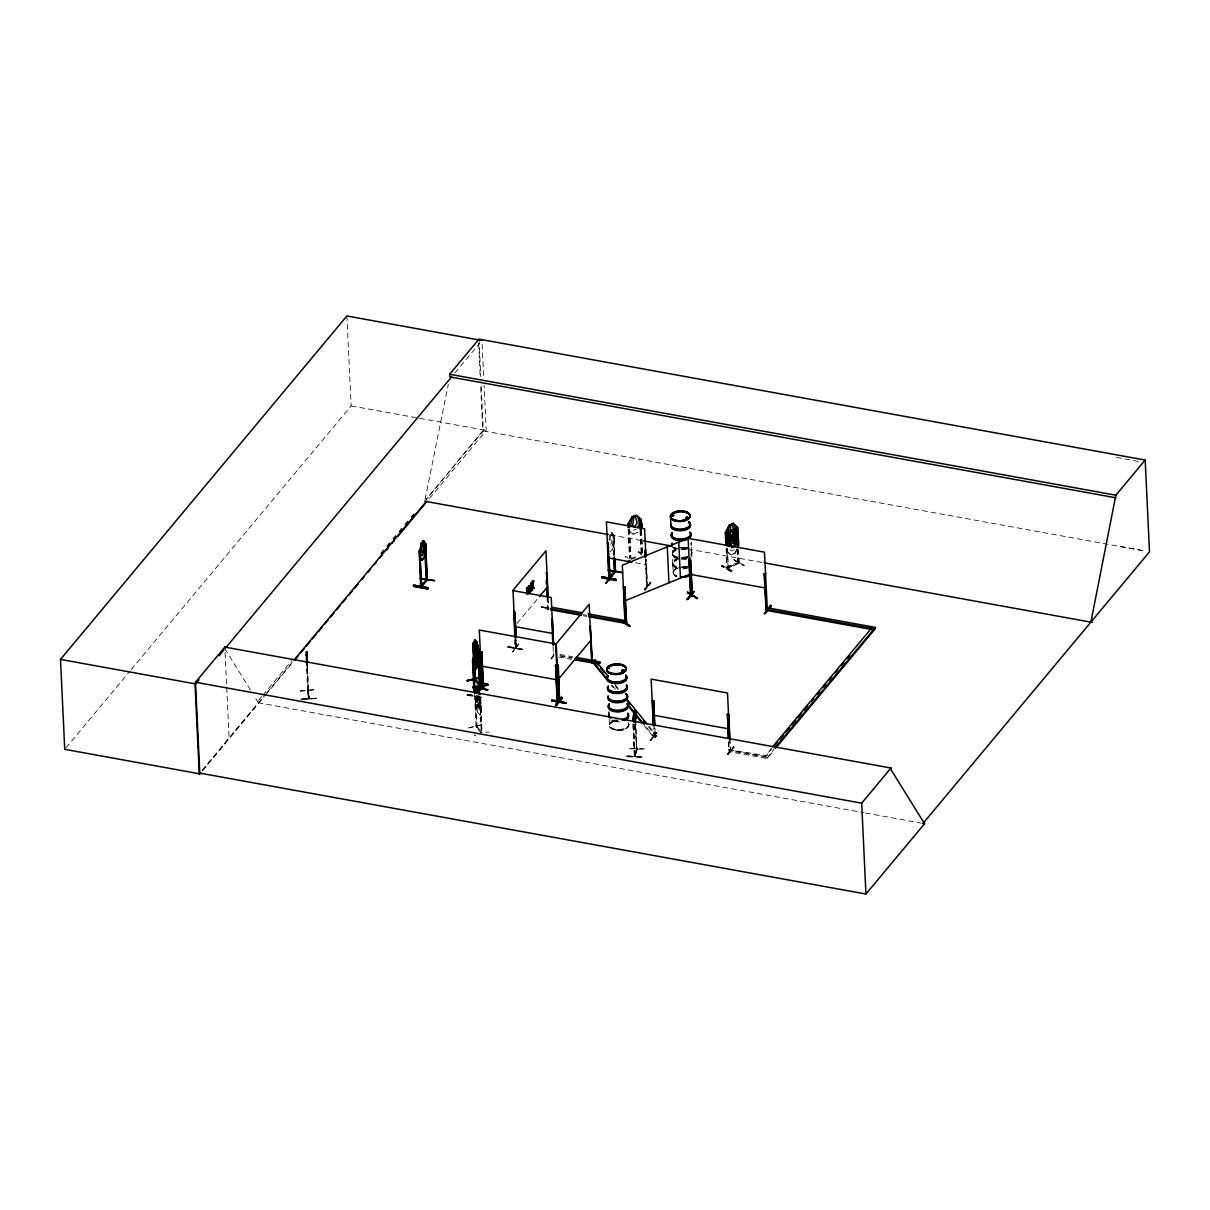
<?xml version="1.0" encoding="UTF-8"?>
<svg xmlns="http://www.w3.org/2000/svg" width="1210" height="1210" viewBox="0 0 1210 1210"><rect width="100%" height="100%" fill="white"/><g stroke="black" fill="none" stroke-linecap="round" stroke-linejoin="round"><path stroke-width="0.75" stroke-dasharray="5 3.75" d="M307.552 665.545L307.537 667.224L307.37 665.515M516.216 646.11C514.522 647.123 516.246 646.004 516.05 646.79M553.802 655.427L553.59 653.612L553.182 654.292M645.399 559.67L646.579 586.548L647.395 586.653L646.866 584.929M626.841 756.976L626.931 755.796L642.389 757.127L626.841 756.84M642.359 757.006L626.916 755.902M636.914 748.945L635.038 755.463L634.6 754.647M637.08 749.731L636.309 749.777L637.156 749.731M672.82 555.738L671.913 545.423M691.424 543.003L691.379 544.803M691.848 552.441L691.817 553.741M691.666 553.197L691.863 557.371M635.583 722.007L634.705 729.66L633.677 726.575M635.658 723.686L634.524 729.645M672.745 562.484L672.745 563.421L672.231 554.588M609.931 540.492L610.868 534.003M477.708 697.157L477.421 703.736L478.797 707.517L477.874 697.111M676.98 568.322C672.11 569.063 671.731 575.718 676.753 576.459A9.695 4.855 -2.7 0 1 679.309 567.989M609.084 540.008L609.492 534.865L611.7 532.279L613.969 535.637L614.181 556.071M467.105 694.147L481.535 697.338L466.863 695.069M481.202 697.716L466.833 695.19M507.897 647.244L522.599 649.407L508.17 646.17L507.897 647.274L508.2 646.11M522.251 649.815L507.928 647.138M477.042 695.629L476.574 704.356L479.236 710.83L480.34 709L480.143 704.719L478.933 697.943L477.042 695.629L478.404 699.365L478.797 695.402M468.709 728.042L483.486 724.321L468.951 727.709M672.684 562.605L673.304 565.645M307.612 690.849L308.459 698.609L306.75 662.566M308.459 691.485L306.962 663.897M308.868 696.491L309.004 698.578L308.263 690.713M477.163 726.091L477.224 727.467L476.014 726.832M512.329 651.887L518.833 643.826L512.677 651.797M518.47 644.506L512.632 651.887M425.073 499.382L448.335 384.205M614.151 541.188C609.371 561.712 615.996 540.205 613.878 535.486L614.816 557.205M611.973 546.133C613.682 543.925 613.909 527.469 609.462 534.76M516.655 646.942L515.158 646.609M731.43 571.71L721.387 565.993L731.43 571.71L732.065 570.651L721.931 565.07L732.035 570.666M635.159 723.777L634.66 725.486L634.01 723.822M629.23 748.703L644.658 749.308M636.369 748.929L635.144 755.04M637.095 748.415L636.399 747.841M637.231 749.126L635.023 756.825L633.48 720.086M308.384 691.485L308.263 689.624M308.989 697.157L308.217 697.157M309.049 698.472L307.234 661.825M625.252 556.313L625.389 556.963C623.755 557.114 627.521 555.919 628.141 558.309M514.825 639.409C513.388 644.945 515.929 647.607 515.672 648.182M548.629 607.36C547.177 606.119 547.117 611.05 548.765 608.675L548.75 607.254M650.662 739.794L649.997 740.354L656.848 732.322L656.138 732.852M656.092 732.852L650.678 740.293M656.818 732.307L650.662 740.354M734.909 553.136L738.614 545.604M726.862 551.064L730.976 555.042L735.014 553.197L737.238 548.674M477.163 695.402L475.409 698.911L476.997 695.447L478.933 697.943M475.515 698.745L475.681 704.523L477.814 712.554L479.765 714.944L481.338 711.48M479.765 714.944L481.565 711.571L481.232 705.838L481.565 711.571M673.078 571.77L673.788 570.485M634.388 754.798L635.235 754.722L634.66 755.963M636.581 747.765L636.324 748.385M636.974 748.476L636.959 749.882L635.991 723.928M634.524 756.114L633.102 723.671M635.068 756.689L633.269 720.797M547.979 608.539C553.197 611.095 530.116 604.213 548.841 608.04M548.705 607.375L548.13 609.25L547.691 598.058M650.798 740.49L656.773 732.867M649.256 726.711L656.334 735.408L656.38 736.542L653.566 737.208C651.903 734.5 657.665 736.376 653.944 735.317M653.823 737.011L655.321 737.192L654.928 735.877M728.541 741.957L729.07 750.26M728.753 749.61L768.168 755.963L768.229 757.082L730.401 750.215L729.191 751.652L767.019 758.519L774.249 749.867M727.422 753.664L733.578 746.267L734.334 747.13L728.254 754.556L727.422 753.664L728.254 754.556M727.543 754.238L733.623 746.812L727.452 754.405M202.69 770.316L258.411 702.783L254.463 696.431M515.324 639.485L516.413 648.545L516.216 639.682M553.091 655.729L551.064 658.951L553.469 656.455M553.152 656.304L551.457 659.027M551.064 658.951L554.029 655.366M650.662 582.736L644.401 589.482C652.795 577.457 653.037 582.373 644.839 590.298M650.587 582.131L644.416 589.482M644.794 590.193L650.965 582.842M728.223 567.883C721.962 566.885 753.089 557.613 728.178 566.945M727.089 568.337L738.811 563.013M737.465 562.196L739.098 561.894L737.616 562.166M65.945 747.871L129.999 671.066M131.194 669.629L351.127 405.894L346.892 315.976M454.899 372.937L479.614 343.322M261.678 696.703L256.838 702.496L863.607 812.651M262.873 695.266L291.867 660.509M481.202 385.945L483.334 430.896L425.89 499.775L482.775 430.805L480.673 386.217M202.115 770.286L265.655 694.101M266.865 692.649L292.215 662.233M202.161 771.027L264.128 696.718M265.338 695.266L293.092 661.976M429.474 498.429L486.208 430.412L484.076 385.445M517.048 623.422L538.238 598.012M613.682 555.98L613.304 535.531L614.317 557.114M610.808 544.424L612.063 540.567L611.035 534.018M610.294 551.684L612.472 549.279M771.405 748.234L765.446 756.583L771.466 749.353M767.019 758.519L774.188 748.733M307.627 689.503L307.703 690.365M477.133 727.391L475.409 691.455M731.974 571.332L721.372 566.068M726.439 548.841L727.24 568.685L738.962 563.346L738.554 561.758M739.159 563.285L738.448 550.671M646.805 586.245L647.607 586.396L646.261 559.534M638.593 551.563L641.361 555.133M613.198 721.175C599.615 729.086 628.746 735.604 628.973 724.155L628.323 722.884M734.137 549.824L731.536 551.019L728.753 548.841M730.87 554.982L735.014 553.197M744.059 565.206L733.925 559.549L734.606 559.928M653.944 736.648L654.035 735.362M633.632 530.161L636.505 529.148M632.996 534.139L637.443 532.551L632.996 534.139L628.338 529.995M642.056 554.089L638.638 552.123L641.497 554.225L640.362 530.842M630.849 558.551L637.67 556.131M630.894 559.489L636.006 557.674M738.009 548.69L739.038 563.27M736.935 549.174L738.055 563.815L737.964 562.453M613.228 721.16L615.466 720.464L613.228 721.19M738.039 563.769L737.283 549.37M727.482 567.278L727.543 568.594M655.109 737.192L654.686 726.741M730.326 749.519L729.146 750.533L766.974 757.399M541.399 606.981L548.584 608.252M481.111 731.4L480.007 697.111L482.14 731.914M479.115 697.807L481.141 705.899M480.763 697.762L479.493 697.232M475.621 704.492L477.965 712.508M480.809 703.373C477.859 717.091 471.87 680.005 477.421 704.417M481.02 703.464L480.703 697.731M485.618 732.247L489.324 732.095M656.334 735.408L653.521 736.073L645.248 725.909M548.19 608.494L547.51 609.129L547.147 598.723M687.386 548.221A9.756 4.885 -2.7 0 1 682.697 549.325L685.193 548.917M682.712 549.37L685.193 548.962M728.087 567.929L727.165 548.16M548.19 607.102L548.069 609.326M307.582 668.298L307.34 661.265M307.748 671.384L307.325 668.646M300.125 690.834L315.704 689.579L300.171 691.273M308.868 696.779L307.733 690.744M300.942 698.941L316.566 698.563L300.988 699.501M304.406 698.866L316.566 698.533M304.436 699.168L316.551 698.427M516.277 648.605L515.959 640.65M476.604 726.303L476.664 727.618L474.91 691.576M633.692 726.439L634.705 729.66M626.931 756.401L642.389 757.127M654.277 736.663L653.476 728.329M730.25 750.865L728.738 749.277M615.224 729.902L617.69 730.159M476.543 726.227L475.893 725.561L481.64 733.003M541.324 607.178L548.508 607.722M481.444 697.338L467.151 694.041M655.533 736.935L654.096 736.678L653.687 728.072M729.161 750.306L730.598 750.563L730.038 741.942M729.055 750.639L730.386 750.82L729.751 740.369M351.127 405.894L417.737 417.979M419.583 418.312L486.208 430.412M483.334 430.896L1145.794 551.155M610.354 534.835L643.463 540.93M678.734 547.328L686.161 548.674M688.021 549.007L762.285 562.499M635.386 562.801L646.291 564.783M583.144 614.589L586.789 615.255M583.205 615.724L586.835 616.374M559.928 654.444L572.527 656.727M559.973 655.563L572.587 657.862M560.517 656.213L571.332 658.179M558.778 657.015L571.377 659.299M865.468 812.984L921.158 823.103M1116.361 457.365L1139.865 461.675M1120.566 546.527L1145.885 551.17M307.688 691.666L306.417 663.927M677.66 548.75L673.622 547.313M677.676 549.174L673.637 547.707M646.669 586.548L645.611 559.413M516.579 648.227L515.762 648.167L515.581 639.561M674.968 575.582L676.768 576.444M637.125 747.78L637.322 749.187M636.399 749.761L635.25 724.608M726.726 551.17L730.976 555.042M734.031 560.064L744.18 565.766L733.956 560.29M638.487 551.533L641.391 553.666M615.013 684.603L622.106 693.315M615.073 685.722L618.612 690.078M648.121 726.378L656.38 736.542M612.199 685.268L615.739 689.624M611.08 684.936L613.44 687.84M644.128 725.592L653.566 737.208M477.284 704.341L479.372 706.806M477.829 712.448L479.916 714.913M477.118 726.56L481.595 732.065L480.007 697.111M481.141 733.124L476.075 726.908L474.471 692.74M611.519 532.43L613.818 535.606M250.515 690.078L224.894 648.772L229.129 738.69M308.308 697.141L309.034 696.552M691.107 550.822L691.848 552.259M691.697 552.017L691.212 543.29M672.699 564.51L673.259 573.298M476.18 696.219L478.842 702.692L479.962 700.847L479.75 696.582M644.779 748.808L629.336 748.203M307.174 663.745L307.491 668.752L306.796 660.448M727.512 548.342L728.42 568.246M726.076 548.644L727.013 568.398M728.753 741.7L729.191 751.652M654.988 728.299L655.321 737.192M646.034 559.383L647.214 586.653M641.542 530.419L642.646 553.802M641.255 530.207L642.359 553.575M640.06 530.615L641.255 555.798M629.608 529.178L630.97 557.961M629.321 528.967L630.667 557.734M628.413 529.602L629.775 558.385M628.126 529.39L629.487 558.158M635.462 723.898L636.536 749.156L634.327 756.794L632.739 720.782M609.144 719.39L609.492 726.151M553.106 646.382L553.363 656.032M548.19 598.148L548.659 609.447M516.005 639.939L516.489 648.56M482.14 344.245L483.728 377.959M478.994 339.118L480.763 376.582M478.661 343.489L480.234 376.93M316.521 698.125L300.942 699.062M687.295 547.222A9.68 4.855 -2.7 0 1 682.652 548.327M691.122 542.64A9.68 4.855 -2.7 0 1 691.091 543.91M675.543 548.206A9.695 4.855 -2.7 0 1 673.788 547.343M691.182 543.275A9.695 4.855 -2.7 0 1 691.137 544.545M687.356 547.495A9.756 4.885 -2.7 0 1 682.667 548.599M691.212 542.866A9.756 4.885 -2.7 0 1 691.182 544.137A9.71 4.87 -2.7 0 1 691.197 545.377M687.386 548.72A9.71 4.87 -2.7 0 1 682.712 549.809M675.573 549.053A9.71 4.87 -2.7 0 1 672.578 547.132M675.528 548.553A9.756 4.885 -2.7 0 1 673.758 547.707M691.243 543.592A9.756 4.885 -2.7 0 1 691.212 544.878M691.167 551.427A9.877 4.946 -2.7 0 1 691.046 555.224M687.885 557.341A9.877 4.946 -2.7 0 1 683.136 558.46M678.084 558.264A9.877 4.946 -2.7 0 1 676.118 549.809M683.423 548.614A9.877 4.946 -2.7 0 1 685.904 548.886M691.137 550.913A9.877 4.946 -2.7 0 1 691.031 554.709M687.855 556.827A9.877 4.946 -2.7 0 1 683.121 557.946M678.069 557.75A9.877 4.946 -2.7 0 1 676.087 549.295M680.837 548.175A9.877 4.946 -2.7 0 1 685.889 548.372M690.986 550.368A9.741 4.885 -2.7 0 1 690.88 554.104M687.749 556.207A9.741 4.885 -2.7 0 1 683.075 557.296M678.099 557.114A9.741 4.885 -2.7 0 1 676.133 548.765M680.822 547.676A9.741 4.885 -2.7 0 1 685.798 547.858M691.061 552.032A9.741 4.885 -2.7 0 1 690.955 555.768M687.84 557.87A9.741 4.885 -2.7 0 1 683.151 558.959M678.175 558.778A9.741 4.885 -2.7 0 1 676.224 550.429M680.897 549.34A9.741 4.885 -2.7 0 1 685.873 549.521M688.293 567.777A9.71 4.87 -2.7 0 1 683.62 568.881M676.466 568.11A9.71 4.87 -2.7 0 1 676.692 560.366M681.366 559.277A9.71 4.87 -2.7 0 1 686.342 559.459M686.1 567.974A9.877 4.946 -2.7 0 1 683.605 568.382M676.345 567.596A9.877 4.946 -2.7 0 1 678.825 559.02M681.321 558.612A9.877 4.946 -2.7 0 1 686.372 558.808M688.324 566.749A9.877 4.946 -2.7 0 1 683.589 567.868M676.33 567.082A9.877 4.946 -2.7 0 1 676.556 559.217M683.877 558.037A9.877 4.946 -2.7 0 1 686.357 558.294M688.218 566.129A9.741 4.885 -2.7 0 1 683.544 567.218M676.375 566.462A9.741 4.885 -2.7 0 1 676.602 558.687M681.29 557.598A9.741 4.885 -2.7 0 1 686.267 557.78M676.844 575.869A9.695 4.855 -2.7 0 1 677.071 568.14M681.744 567.051A9.695 4.855 -2.7 0 1 686.705 567.233M681.759 567.596A9.695 4.855 -2.7 0 1 686.72 567.777M676.829 576.096A9.756 4.885 -2.7 0 1 679.279 567.611M619.853 721.75A9.741 4.885 -2.7 0 1 610.914 720.131M617.266 721.311A9.877 4.946 -2.7 0 1 612.578 720.464M615.527 720.797A9.741 4.885 -2.7 0 0 610.067 727.346A9.741 4.885 -2.7 0 0 622.696 729.63A9.741 4.885 -2.7 0 0 628.156 723.096A9.741 4.885 -2.7 0 1 621.895 729.827A9.741 4.885 -2.7 0 1 609.583 726.575A9.741 4.885 -2.7 0 1 617.977 720.434M628.066 722.582A9.68 4.855 -2.7 0 1 621.849 729.237A9.68 4.855 -2.7 0 1 609.613 726A9.68 4.855 -2.7 0 1 617.962 719.905M617.236 720.162A9.741 4.885 -2.7 0 1 614.786 719.889M617.236 720.797A9.877 4.946 -2.7 0 1 612.547 719.95M480.264 710.86L478.706 705.642L478.011 708.198L477.481 707.578L478.328 704.402L477.118 698.896L478.6 703.948L479.281 701.573L479.795 702.178L478.978 705.248L480.264 710.86M522.538 649.271L508.155 646.866L522.538 649.271M687.416 547.858L682.697 548.962A9.695 4.855 -2.7 0 0 687.341 547.873M684.3 567.127L681.729 567.203A9.756 4.885 -2.7 0 1 686.736 567.414L684.3 567.127M475.061 735.816L474.789 734.909L475.091 735.907"/><path stroke-width="1.5" d="M634.267 711.692L634.645 722.128L635.038 718.195M729.403 543.85L731.989 539.115L733.956 541.898L735.362 540.991M609.084 578.486L610.037 578.214L609.386 578.924M633.934 722.4L634.66 709.892L634.191 712.554M608.373 668.51L608.978 667.496L609.205 668.419M608.736 667.844C611.216 669.538 606.785 667.118 609.492 667.981M621.683 670.945L623.316 669.826L623.906 671.081M622.258 670.9L624.39 670.31M624.572 670.521L623.347 671.55L621.774 670.779M673.138 514.734L673.667 515.415L672.306 515.732M672.049 515.233C675.014 514.053 670.234 515.626 673.289 515.52M673.531 515.354L672.76 515.475M688.445 518.001L687.068 517.033M473.821 643.478L474.29 654.761M475.984 691.938L476.649 687.492L474.38 690.94L475.606 691.439L474.88 690.819L476.619 687.295L478.57 689.7L479.841 694.57M420.354 550.142L419.567 551.2L421.398 587.183L421.836 585.111L420.596 585.806L421.897 585.171L420.626 585.655M633.238 720.857L633.889 712.554L632.739 720.782L633.616 719.602M635.583 722.007L635.492 713.114L635.084 721.009M473.397 665.697L475.636 669.054L476.891 649.422L478.434 652.704M635.265 722.083L634.479 710.073M422.85 542.337L421.745 548.811L422.623 552.743L423.893 548.886L422.698 542.307M476.347 649.634L476.921 642.192C471.749 634.584 475.848 659.208 476.014 661.567L476.68 660.751C478.631 654.247 473.791 647.834 475.53 641.542M625.01 621.728L626.598 621.426L625.298 622.016M692.271 595.94L690.547 596.273L692.483 596.137L690.638 560.139L689.125 560.169L690.638 560.139M690.547 596.273L690.486 594.957L691.848 595.108M692.059 594.685L690.486 594.957M476.921 693.088L477.163 689.05M551.624 700.862L566.265 702.889L551.911 699.743L551.624 700.892L566.325 703.025L551.881 700.484M565.993 703.433L551.654 700.756M413.457 586.275L427.765 588.907L413.457 586.275L413.76 585.141L428.083 587.742L427.765 588.907M413.744 585.156L428.053 587.803M413.744 585.761L428.068 588.362M616.223 579.484L601.899 576.898L616.253 579.424L615.951 580.588L601.657 577.866M481.58 677.131L467.09 680.534M467.347 680.807L481.852 677.343M481.822 676.844L467.408 680.988M474.38 667.466L475.031 680.126L474.335 679.385M475.53 678.659L474.925 677.918L475.091 679.264M479.417 684.512L480.552 684.83M478.903 650.269L477.874 649.74L480.158 686.418L478.555 664.124M529.678 585.731L528.543 590.041L527.741 589.89L528.407 586.154L529.678 585.731L528.815 590.465L530.01 592.855L529.511 593.444L527.787 591.403L527.333 593.959M528.135 594.095L528.589 591.554M533.686 580.921L532.551 585.232L531.75 585.095L532.415 581.345L533.686 580.921L532.823 585.655L534.018 588.045L532.733 588.499L534.018 588.045M533.519 588.635L532.597 586.744L531.916 590.556L530.661 590.979L531.795 586.593M526.94 594.186L526.834 588.03L528.543 590.041M530.01 592.855L528.029 590.314L528.876 585.58M530.661 590.979L530.842 583.22L532.551 585.232M532.884 580.77L532.037 585.519L532.823 585.655M531.447 591.13L532.324 586.321L530.343 583.825M605.711 583.205L612.199 575.098L605.711 583.129M606.044 583.069L612.169 575.718M733.683 529.314L732.458 534.472L731.158 535.077L729.781 533.444L730.704 525.488L732.005 524.883L735.771 533.958L735.967 538.238L733.562 542.821L730.946 544.016L728.163 541.823L727.966 537.542L729.66 531.039L733.729 529.133L729.585 530.918L725.985 538.51M730.976 531.19L729.933 536.635L731.43 540.779L733.956 537.361L732.277 530.585L731.082 531.25M732.02 547.782L734.546 544.364L732.867 537.603L731.566 538.208L730.643 546.164M1090.875 622.137L1115.862 495.208L1145.174 460.042L478.994 339.118L449.681 374.268L449.802 376.885L1115.983 497.824M472.898 660.085L474.668 651.903L476.725 649.392L479.13 652.78M473.065 660.115L474.819 651.933L474.335 663.156L475.833 664.91L477.163 663.277C478.903 661.083 478.963 644.461 474.713 652.024M633.722 517.381L632.664 525.261L634.176 526.97L636.974 523.733L636.853 521.223L635.159 516.882L633.632 517.32M419.492 551.246L421.428 543.108L423.53 540.598L425.859 543.819L426.056 549.552L424.332 557.704L422.245 560.215L424.135 557.568M424.332 557.704L425.905 549.521M733.305 523.537L729.388 525.337L727.694 531.84L727.891 536.121L730.674 538.299L733.29 537.104L735.71 532.536C737.692 527.938 727.679 517.835 737.601 527.242L738.115 538.722L734.546 546.239L731.853 547.48M728.541 544.561L730.235 538.057L734.213 536.075L738.448 539.962L738.478 545.604M610.021 578.259L615.633 571.574L615.013 572.254L614.408 558.914M608.312 543.592L607.45 543.744L608.312 543.592L609.492 579.378M634.751 713.824L635.689 712.977L634.66 709.892M620.412 620.246L629.805 626.16L622.847 622.469M629.684 625.51L620.291 619.596M629.623 626.145L623.452 622.061M479.462 688.097L480.703 687.462L480.234 688.067M480.219 689.367L479.447 689.352L480.673 688.792L478.933 652.78L480.113 689.488L480.128 687.28L479.523 688.021M480.582 687.537L480.763 688.777M559.973 699.773L558.763 700.333L560.033 699.834M591.357 662.687L574.977 659.949M591.917 660.72L591.796 662.944L591.145 661.764L592.34 660.327L576.126 657.393M421.836 586.578L419.628 550.429L420.656 587.107L426.616 579.862M426.132 579.257L426.827 578.425M426.238 580.452L427.402 580.014L427.327 578.516L426.117 579.076M609.946 576.958L608.827 577.518L610.021 576.973M614.998 570.122L614.317 570.938M614.438 572.179L614.362 572.073M478.812 691.212L481.867 687.492M482.23 687.598L478.918 691.424L484.983 683.242L483.047 686.372M686.932 599.525L693.784 591.508L687.008 599.464M693.829 592.265L687.537 599.555L693.784 591.508M601.899 576.898L616.298 580.18M725.501 532.687L729.207 525.155L733.351 523.37M725.607 532.748L729.312 525.216M729.585 530.918L725.773 538.389L730.129 542.322L734.167 540.477L737.873 532.944L733.623 529.072M730.069 537.875C722.309 556.449 727.528 535.637 734.213 536.075M734.092 540.356L737.979 533.005M474.91 653.672L473.17 643.175L474.819 639.833L476.906 642.298L478.963 650.284M474.986 639.788L473.791 643.977L472.762 643.448L473.881 656.682M607.934 675.891L594.957 659.919L592.129 660.584C589.527 666.831 614.544 661.099 588.68 661.189M608.827 578.803L607.813 542.125L608.07 547.525M673.592 515.263L672.488 515.778M687.325 517.971L686.085 517.85L687.703 517.653M622.303 670.204L621.864 670.96M624.209 670.4L622.303 670.703M628.202 527.152L627.975 524.217L632.104 516.957L636.551 515.369L641.3 519.589L641.572 525.291L639.803 528.15M628.066 524.293L632.195 517.033C637.821 511.875 639.379 520.648 639.183 524.732L637.398 527.681M639.712 528.074L641.572 525.291M476.226 651.177L475.394 651.948M474.002 692.347L472.475 659.964L473.76 659.208L472.974 660.055L474.502 692.423M480.521 651.63L481.822 651.872L480.521 651.63L482.094 687.961L479.281 630.032L555.647 643.902L558.521 701.755L556.887 665.5L555.587 665.273L557.16 701.588C555.36 698.593 561.001 700.983 556.857 700.151M514.734 637.579L514.084 611.368L514.84 616.934M514.583 611.458L513.539 612.048M475.469 669.024L477.647 666.423C480.718 647.773 480.143 665.742 475.651 668.858M473.17 687.431L487.63 689.912L473.14 687.325L473.473 688.46L487.963 685.026L487.615 683.907L473.125 687.31M478.132 691.273L485.013 683.998M481.807 686.569C484.106 685.556 484.242 688.626 482.124 687.93M556.887 665.5L555.375 665.53M557.81 664.986L559.595 701.649M592.008 662.808L590.223 626.145L592.446 662.233M590.722 626.236L589.663 626.81M556.887 700.529L558.733 701.497M556.373 705.475L562.438 697.973L556.373 705.475L555.541 704.583L561.742 697.232M555.587 705.339L561.667 697.157M559.504 700.953L558.899 701.709L556.237 643.811L589.194 604.289L591.796 662.944M591.735 661.628L592.416 660.811M729.6 544.016L731.294 538.616C726.605 536.227 730.553 532.279 731.974 537.421L734.53 532.733L732.67 537.966L735.302 541.399M690.486 594.881L692.029 594.76M652.402 700.711L653.687 700.938L652.402 700.711L653.597 726.242M764.191 573.797L765.703 573.767L764.191 573.797L766.006 609.825M765.688 608.796L766.913 608.736M767.125 608.69C768.864 609.764 765.068 610.627 765.96 608.131M770.483 605.439L764.402 613.606L771.284 606.286L770.483 605.439L771.284 606.286M764.402 613.606L770.573 606.013M765.189 613.712L771.209 606.21M728.36 738.312L727.452 714.339L728.753 714.581L729.963 740.112M728.753 714.581L727.24 714.611M200.331 773.19L199.302 774.43L195.097 685.268M514.28 612.199L515.49 637.731M551.82 619.021L552.804 644.809M645.323 557.855L645.187 550.293L646.095 555.889M645.837 550.414L644.975 550.55M1145.174 460.042L1149.5 551.836L923.018 823.435L924.576 823.723L891.059 769.711L890.984 768.017L224.803 647.093L195.491 682.243L199.816 773.84L64.735 749.323L60.5 659.405L346.892 315.976L481.958 340.494M199.09 679.702L195.566 683.922L60.5 659.405M219.025 655.805L223.714 650.178M226.088 647.335L451.375 377.172M381.226 553.348L383.646 550.444M387.261 546.103L389.68 543.199M393.295 538.858L395.715 535.97M399.345 531.614L401.75 528.725M405.38 524.384L407.785 521.48M411.415 517.139L413.835 514.25M294.635 659.344L426.268 501.5M294.302 660.539L297.917 656.198M300.337 653.294L303.952 648.953M306.372 646.064L309.987 641.723M312.407 638.819L316.022 634.479M318.442 631.59L322.057 627.249M324.477 624.345L328.091 620.004M330.512 617.115L334.126 612.774M336.546 609.87L340.161 605.529M342.581 602.64L346.196 598.3M348.616 595.411L352.231 591.055M354.651 588.166L358.266 583.825M361.896 579.484L364.301 576.595M367.916 572.239L370.336 569.35M373.95 565.01L376.37 562.121M379.985 557.78L382.405 554.876M386.02 550.535L388.44 547.646M392.055 543.305L394.475 540.401M398.09 536.06L427.07 501.333M421.322 543.184L423.53 540.598M419.976 578.486L434.632 580.664L420.052 578.289M426.162 579.62L421.851 585.474M426.918 579.212L427.327 578.516M526.335 588.635L527.636 588.181M529.209 592.703L528.725 593.308L527.787 591.403M539.418 596.606L547.661 586.729M608.146 570.167L622.469 572.769M614.332 571.317L609.522 577.079L615.058 571.423M615.013 570.893L615.572 570.273L614.377 570.863M557.931 679.778L590.888 640.256M587.984 613.818L626.16 620.745L624.965 622.182L588.605 615.587M872.38 629.623L766.565 610.415L766.52 609.295L767.715 607.843L875.375 627.4L875.435 628.519L775.459 748.415M772.615 746.782L871.397 628.338L871.442 629.457M773.871 746.464L777.485 742.138M779.89 739.25L783.505 734.909M785.925 732.02L789.54 727.694M791.945 724.805L795.56 720.464M797.965 717.575L801.58 713.235M803.984 710.346L807.599 706.02M811.214 701.679L813.619 698.79M817.234 694.464L819.654 691.576M823.269 687.235L825.674 684.346M829.289 680.02L831.693 677.131M835.308 672.79L837.713 669.901M841.328 665.576L843.748 662.687M847.363 658.346L849.768 655.457M775.398 747.296L875.375 627.4M199.771 773.099L865.952 894.024L861.671 803.168L890.984 768.017M865.952 894.024L924.622 823.662L923.018 823.435M474.441 679.506L480.022 686.342M688.233 518.031C685.707 519.831 684.452 516.458 687.462 518.424M688.142 518.364L687.098 517.26M609.341 668.434L608.811 668.071M623.982 670.658L622.227 670.446M421.11 586.457L421.897 586.411M419.068 551.11L421.261 587.168L427.327 579.908L425.617 543.94L426.903 580.513M629.427 523.809C627.808 523.93 629.533 522.977 629.518 527.379M626.447 622.878L626.16 620.745M609.795 579.817L608.494 556.509M686.372 517.139L686.07 518.379M687.492 517.85L687.507 518.319M624.269 671.051L622.621 671.323M725.909 545.044L725.319 532.461L726.998 531.84L725.667 532.657L726.151 544.152L728.375 546.164M737.344 527.303L735.907 527.605L737.495 527.182L738.266 547.086M731.747 547.419L734.546 546.239L738.251 538.722M690.88 595.849L692.241 596.001L690.668 596.212L688.974 560.245L690.426 559.988L688.974 560.245M624.829 586.82L623.377 587.077L624.829 586.82L626.614 622.832L625.267 623.301L623.71 587.289M688.021 592.476L697.474 598.481L687.386 592.083L697.474 598.436L687.401 592.839M689.065 537.936L622.348 565.221L625.01 623.301L588.65 616.707M624.042 601.188L690.774 573.903M641.466 528.619C644.189 524.248 637.927 518.319 641.3 519.589M691.742 594.443L691.923 595.698M625.57 621.955L626.145 621.274M690.97 594.564L692.271 594.791L690.623 594.836M482.336 686.282L483.455 686.524M766.943 608.69L767.337 610.021L764.463 552.168L688.097 538.314L690.865 596.47M473.352 687.159L487.63 683.937M608.207 569.986L622.5 572.527M691.621 595.774L690.91 596.243M691.076 596.424L691.182 594.518M625.585 623.226L625.525 621.91M478.389 650.39L476.921 642.192L478.116 649.074M479.16 655.865L479.115 650.254L480.718 686.267L474.986 679.188M467.075 680.595L481.807 677.388M479.462 684.694L475.5 679.082M487.721 684.663L473.201 688.006L487.933 684.936M477.799 689.821L478.585 693.995M623.044 669.901L622 670.37L622.817 671.263M306.523 651.842L307.385 661.447M306.644 653.445L306.962 657.423M306.402 662.823L306.69 651.63M306.962 660.448L306.69 654.731M609.462 579.424L607.753 542.882M687.114 518.485L685.964 518.016M696.839 598.042L696.779 598.753M691.212 595.864L692.211 596.046M766.217 608.176L767.306 608.388L765.854 608.494M766.278 609.492L764.402 573.54M474.834 678.795L474.305 678.22L474.759 680.02M545.937 573.192L546.996 572.617L547.555 596.999M590.404 661.008L599.404 663.352M588.983 661.023L599.752 662.944M562.468 698.049L561.864 697.852M559.58 700.877L558.309 665.077M473.231 686.599L487.63 689.912M473.307 687.114L487.706 689.715M449.681 374.268L1115.862 495.208M424.695 501.212L608.191 534.517M643.463 540.93L671.308 545.982M764.13 562.832L1092.433 622.424M608.116 557.855L631.741 562.136M689.791 574.281L766.157 588.136M423.349 540.749L424.967 549.461L422.441 556.071L420.929 554.316L421.277 543.078M609.946 576.867L608.887 577.442M425.133 543.85L423.364 540.567M766.52 609.295L874.18 628.837L874.225 629.956M422.108 560.003L419.976 556.857L422.245 560.215M532.415 581.345L533.217 581.481M531.523 586.169L532.324 586.321M528.407 586.154L529.209 586.29M531.13 590.419L531.916 590.556M528.029 590.314L528.815 590.465M527.515 590.979L528.301 591.13L527.136 588.771M513.04 590.601L551.216 597.543L553.454 644.93M551.624 607.208L582.524 612.82M550.429 608.66L581.329 614.256M550.474 609.779L581.39 615.391M514.734 626.568L552.909 633.495M574.932 658.83L591.145 661.764M480.975 665.999L557.341 679.869M652.856 715.08L729.207 728.949M195.491 682.243L861.671 803.168M609.084 579.771L606.407 521.888L644.597 528.815L645.883 556.146M734.046 536.196L736.361 540.976L736.557 545.256M730.069 542.095L725.894 538.284M623.362 622.197L629.805 626.16M632.104 516.957L630.501 526.38M628.852 560.351L631.65 562.484M636.49 515.551L641.149 519.695M726.272 544.046L729.176 546.648M626.825 699.123L646.896 723.807M596.182 662.49L598.542 665.394M600.901 668.298L604.44 672.654M626.871 700.242L630.41 704.598M643.402 720.57L645.762 723.474M592.129 660.584L607.481 679.46M627.551 704.129L644.068 724.457M592.189 661.704L607.526 680.58M627.597 705.264L641.769 722.688M475.696 641.497L477.284 650.405M476.453 687.341L478.54 689.806L479.145 693.194M477.33 689.004L477.965 689.776M473.231 665.666L475.636 669.054M530.842 583.22L531.75 585.095M526.834 588.03L527.741 589.89M634.494 709.892L635.658 713.114M478.404 689.73L479.674 694.601M634.433 711.692L634.917 715.685M307.476 662.581L306.508 651.645L306.614 655.608L305.994 654.928M306.901 654.277L307.264 660.252M738.342 539.902L738.584 545.68M737.495 537.89L737.918 546.89M736.285 527.424L736.86 540.386M726.665 531.84L727.331 544.757M726.393 531.961L726.56 535.561M725.667 532.657L726.257 545.241M729.751 740.369L727.512 692.982L651.146 679.112L653.294 724.684M727.452 714.339L728.571 738.055M690.426 560.396L692.135 596.424L691.394 587.137M690.002 557.704L690.335 564.904M690.789 574.372L691.046 579.847M678.75 542.156L680.443 578.123M670.582 517.139L670.945 525.11A9.741 4.885 -2.7 0 0 683 528.861A9.741 4.885 -2.7 0 0 689.655 522.085M667.285 546.844L668.979 582.812M653.687 700.938L654.807 724.654M653.476 701.195L654.595 724.911M645.187 550.293L645.535 557.598M640.74 519.408L641.255 530.207M639.833 519.68L640.271 529.042M639.818 525.231L639.984 528.83M628.171 524.217L628.338 527.802M635.507 712.977L635.931 718.725M634.947 713.114L635.371 722.098M624.511 586.608L624.678 590.268M624.844 593.913L625.888 615.799M614.907 559.005L615.587 571.695M614.256 557.87L614.877 572.345M613.757 557.78L614.377 572.254M608.993 556.6L610.082 579.575M608.811 712.04L608.978 716.184M594.957 659.919L595.002 661.038M557.765 665.757L559.398 701.8M555.587 665.273L557.281 701.24M552.456 619.127L553.666 644.673M548.115 596.318L545.952 550.762L513.01 590.283L515.233 637.67M546.285 580.482L546.451 584.143M546.633 587.788L547.056 596.908M514.931 612.32L516.141 637.851M514.719 612.578L515.838 636.279M515.263 626.054L515.793 636.989M481.822 651.872L483.455 688.112L483.062 686.796M481.61 652.13L483.304 688.097M478.313 662.354L479.523 689.413M474.88 667.345L475.545 680.02M472.762 643.448L475.046 691.757M473.019 659.299L474.638 693.466M425.3 547.449L426.979 580.528M424.907 551.715L426.207 580.558M307.219 659.979L307.34 662.49M306.523 654.746L306.947 662.793M224.803 647.093L224.894 648.772M306.69 651.827L306.841 656.168M690.199 533.67A9.741 4.885 -2.7 0 1 688.792 538.556M686.962 539.509A9.741 4.885 -2.7 0 1 675.12 539.826A9.741 4.885 -2.7 0 1 672.231 534.17M690.305 533.065A9.877 4.946 -2.7 0 1 680.988 540.174A9.877 4.946 -2.7 0 1 672.079 533.565M688.581 522.055A9.877 4.946 -2.7 0 1 683.075 530.01A9.877 4.946 -2.7 0 1 670.9 524.913M690.123 532.007A9.741 4.885 -2.7 0 1 680.943 539.01A9.741 4.885 -2.7 0 1 672.155 532.506M688.49 522.675A9.741 4.885 -2.7 0 1 683.075 530.524A9.741 4.885 -2.7 0 1 671.066 525.488M690.275 532.551A9.877 4.946 -2.7 0 1 680.958 539.66A9.877 4.946 -2.7 0 1 672.049 533.05M688.55 521.54A9.877 4.946 -2.7 0 1 683.045 529.496A9.877 4.946 -2.7 0 1 670.885 524.399M672.548 545.649A9.68 4.855 -2.7 0 1 671.958 543.169M671.898 545.105A9.741 4.885 -2.7 0 1 671.928 543.834M671.852 544.682A9.756 4.885 -2.7 0 1 671.898 543.396M690.441 574.568A9.68 4.855 -2.7 0 1 681.457 576.671M691.817 573.676A9.756 4.885 -2.7 0 1 681.457 576.958M691.817 573.979A9.741 4.885 -2.7 0 1 681.472 577.246M671.989 545.907A9.68 4.855 -2.7 0 1 672.034 544.636M671.898 545.408A9.756 4.885 -2.7 0 1 671.928 544.137M626.432 686.524A9.741 4.885 -2.7 0 1 618.507 693.466A9.741 4.885 -2.7 0 1 607.768 688.278M626.523 685.919A9.877 4.946 -2.7 0 1 617.206 693.027A9.877 4.946 -2.7 0 1 608.297 686.433M627.445 696.098A9.741 4.885 -2.7 0 1 618.9 701.83A9.741 4.885 -2.7 0 1 608.116 697.913M625.585 693.814A9.741 4.885 -2.7 0 1 626.825 694.888M626.735 694.283A9.68 4.855 -2.7 0 1 618.87 701.18A9.68 4.855 -2.7 0 1 608.191 696.022M625.585 693.436A9.756 4.885 -2.7 0 1 620.14 701.301A9.756 4.885 -2.7 0 1 608.116 696.264M626.054 675.997A9.877 4.946 -2.7 0 1 616.752 683.106A9.877 4.946 -2.7 0 1 607.828 676.511M626.341 684.86A9.741 4.885 -2.7 0 1 618.431 691.802A9.741 4.885 -2.7 0 1 607.677 686.614M625.963 676.602A9.741 4.885 -2.7 0 1 616.767 683.62A9.741 4.885 -2.7 0 1 607.98 677.101M626.508 685.404A9.877 4.946 -2.7 0 1 617.191 692.513A9.877 4.946 -2.7 0 1 608.282 685.919M626.039 675.482A9.877 4.946 -2.7 0 1 616.722 682.591A9.877 4.946 -2.7 0 1 607.813 675.997M625.888 674.938A9.741 4.885 -2.7 0 1 616.692 681.956A9.741 4.885 -2.7 0 1 607.904 675.437M627.415 696.975A9.68 4.855 -2.7 0 1 617.675 702.738A9.68 4.855 -2.7 0 1 608.252 697.505M627.476 696.446A9.756 4.885 -2.7 0 1 617.66 702.254A9.756 4.885 -2.7 0 1 608.161 696.99M625.615 694.162A9.756 4.885 -2.7 0 1 626.856 695.236M627.385 704.28A9.877 4.946 -2.7 0 1 618.083 711.389A9.877 4.946 -2.7 0 1 609.174 704.795M627.294 704.885A9.741 4.885 -2.7 0 1 618.113 711.904A9.741 4.885 -2.7 0 1 609.326 705.385M627.37 703.766A9.877 4.946 -2.7 0 1 618.053 710.875A9.877 4.946 -2.7 0 1 609.144 704.28M627.219 703.222A9.741 4.885 -2.7 0 1 618.023 710.24A9.741 4.885 -2.7 0 1 609.235 703.721M627.763 714.808A9.741 4.885 -2.7 0 1 624.526 720.646M627.839 713.688A9.877 4.946 -2.7 0 1 622.303 720.328M608.872 716.759A9.877 4.946 -2.7 0 1 608.917 715.473M627.688 713.144A9.741 4.885 -2.7 0 1 622.227 719.678M610.838 718.468A9.741 4.885 -2.7 0 1 609.023 714.898M627.854 714.202A9.877 4.946 -2.7 0 1 624.587 720.116M608.902 717.273A9.877 4.946 -2.7 0 1 608.933 715.987M674.182 519.907A9.741 4.885 -2.7 0 0 689.851 516.231A9.741 4.885 -2.7 0 0 676.632 511.452A9.741 4.885 -2.7 0 0 674.182 519.907A9.741 4.885 -2.7 0 0 689.851 516.292A9.741 4.885 -2.7 0 0 676.632 511.497A9.741 4.885 -2.7 0 0 674.182 519.967M674.257 520.739A9.68 4.855 -2.7 0 0 689.821 517.093A9.68 4.855 -2.7 0 0 676.692 512.344A9.68 4.855 -2.7 0 0 674.257 520.739M674.197 520.285A9.756 4.885 -2.7 0 0 689.881 516.61A9.756 4.885 -2.7 0 0 676.647 511.815A9.756 4.885 -2.7 0 0 674.197 520.285M610.415 672.775A9.741 4.885 -2.7 0 0 626.069 669.1A9.741 4.885 -2.7 0 0 612.85 664.305A9.741 4.885 -2.7 0 0 610.415 672.775M610.49 673.607A9.68 4.855 -2.7 0 0 626.054 669.947A9.68 4.855 -2.7 0 0 612.925 665.197A9.695 4.855 -2.7 0 0 610.475 673.592A9.695 4.855 -2.7 0 0 626.069 669.932A9.695 4.855 -2.7 0 0 612.91 665.167A9.68 4.855 -2.7 0 0 610.49 673.607M610.415 673.123A9.756 4.885 -2.7 0 0 626.099 669.448A9.756 4.885 -2.7 0 0 612.865 664.653A9.756 4.885 -2.7 0 0 610.415 673.123"/></g></svg>
